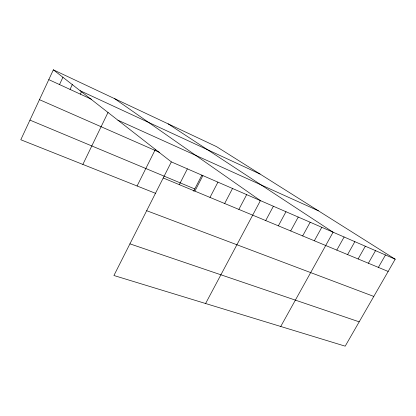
<?xml version="1.0" encoding="UTF-8"?>
<svg xmlns="http://www.w3.org/2000/svg" width="416" height="416" viewBox="0 0 416 416"><rect width="100%" height="100%" fill="white"/><g stroke="black" fill="none" stroke-linecap="round" stroke-linejoin="round"><path stroke-width="0.62" d="M53.357 69.831L171.356 161.897L113.916 275.506L345.192 346.169L395.2 259.204L216.554 146.645L53.357 69.831L20.8 139.75L155.766 193.414M59.514 84.562L62.988 77.147M70.034 89.404L72.431 84.323M80.356 94.156L81.682 91.364M82.862 164.424L108.066 112.336M137.088 185.983L155.464 149.235M179.306 184.662L187.372 168.86M193.632 191.168L201.859 175.188M194.891 191.136L202.888 175.604M209.997 197.413L217.932 182.146M224.65 203.502L232.523 188.484M238.872 209.414L246.678 194.641M205.592 303.519L260.421 200.616L114.67 98.691M265.699 220.563L273.385 206.248M278.361 225.826L285.984 211.728M290.685 230.942L298.246 217.058M302.671 235.924L310.175 222.243M314.345 240.776L321.786 227.292M280.738 326.477L333.096 232.206L168.152 123.864M336.794 250.104L344.115 237M347.589 254.592L354.853 241.665M358.114 258.965L365.321 246.215M368.373 263.229L375.528 250.656M378.388 267.389L385.486 254.982M129.922 243.854L359.185 321.828M146.687 210.699L373.797 296.426M163.228 177.98L388.159 271.45M29.947 120.11L194.771 188.952M171.356 161.897L395.2 259.204M39.463 99.668L159.416 152.324M117.905 120.193L318.401 210.813M48.792 79.633L91.66 99.356M80.096 90.693L260.036 174.044"/></g></svg>
